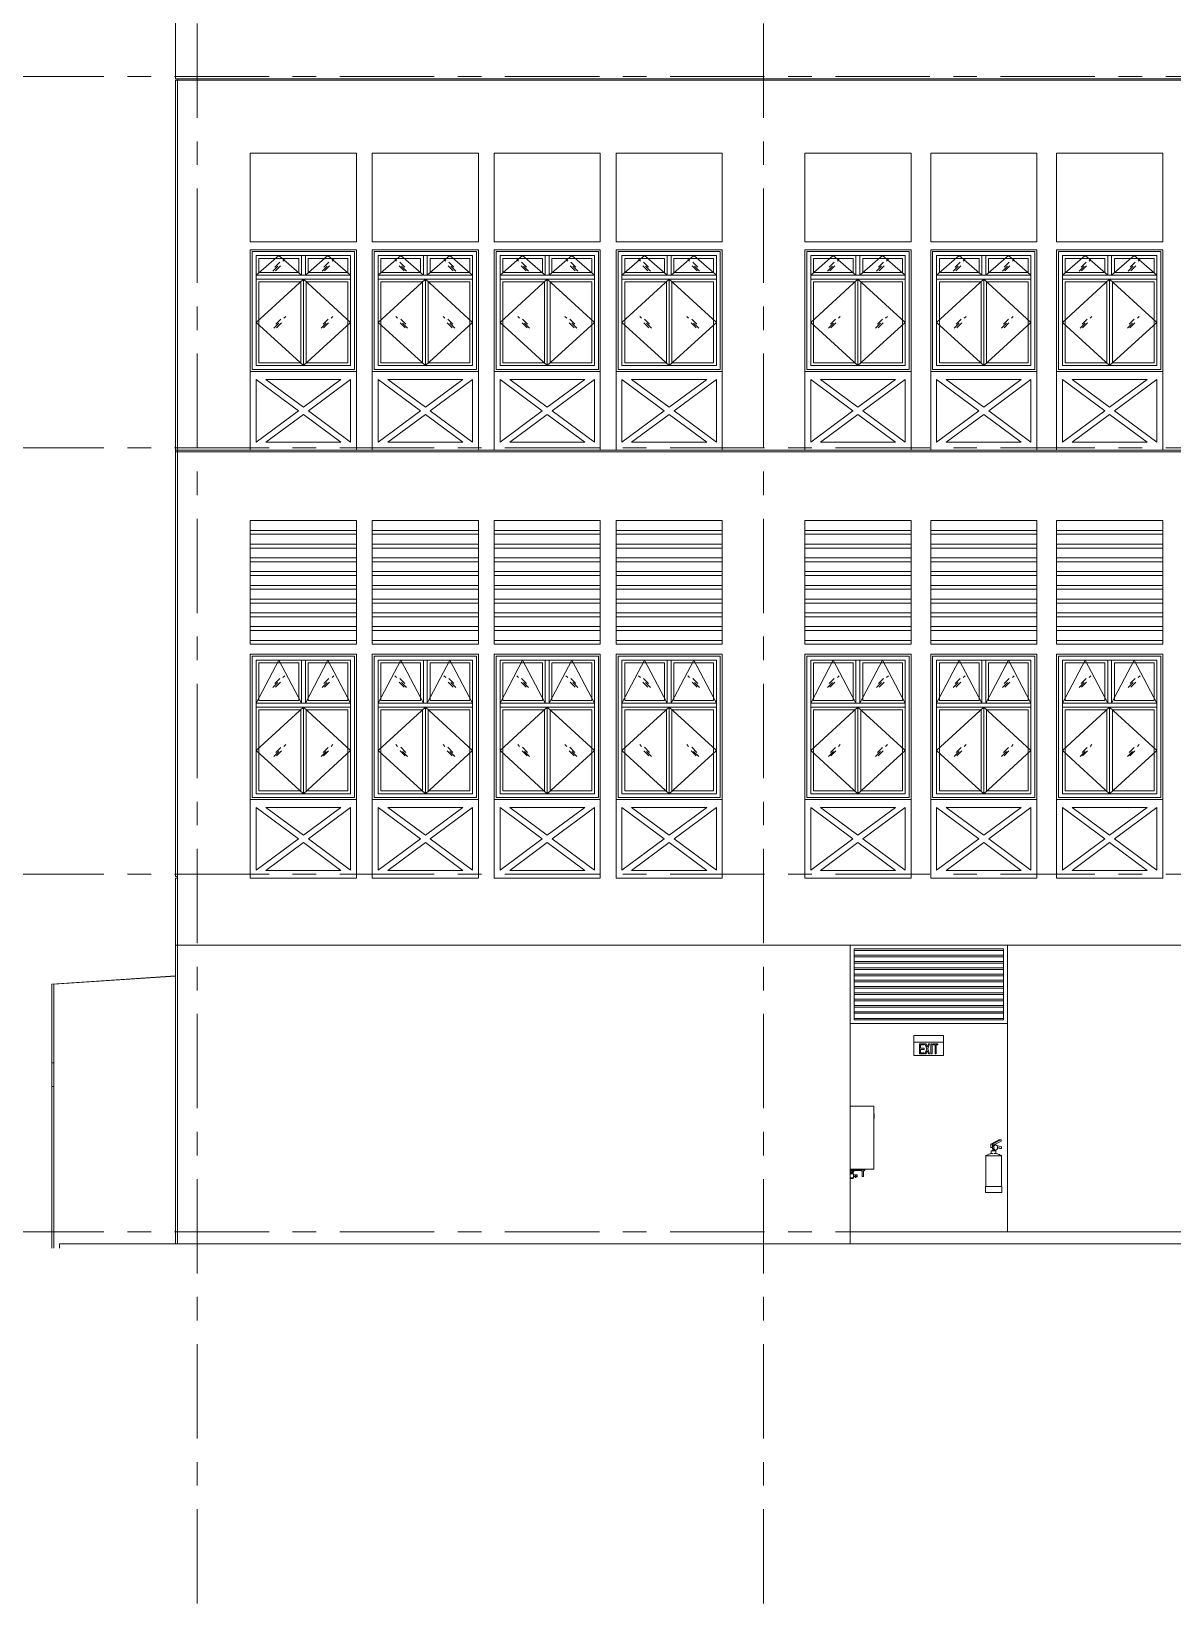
# Model space of a CAD drawing. Header units: millimetres. Extents: x -33493 to 146110, y 17338 to 47807.
# Drawn here: x 57124 to 71632, y 17338 to 37336 of the extents above; entities that cross this region are included whole.
import ezdxf

# ---------------------------------------------------------------- set-up
doc = ezdxf.new("R2010")
doc.units = ezdxf.units.MM
for name, pattern in [('Centre', [4762.5, 952.5, -714.375, 2381.25, -714.375]), ('Glass Symbol', [360, 90, -90, 90, -90]), ('IDA - Grid Line', [2100, 1200, -300, 300, -300])]:
    doc.linetypes.add(name, pattern=pattern)
for name, color, linetype, lineweight, true_color in [('A-_FLOR----_E-1', 6, 'Continuous', 9, 0xff00ff), ('A-_FLORLEVL_E-1', 9, 'IDA - Grid Line', 9, 0x808080), ('A-_FURT----_E-1', 6, 'Continuous', 9, 0xff00ff), ('A-_GENM----_M-1', 6, 'Continuous', 9, 0xff00ff), ('A-_WALL----_E-1', 6, 'Continuous', 9, 0xff00ff), ('A-_WALLPRTN_E-1', 6, 'Continuous', 9, 0xff00ff), ('A-_WIND----_E-1', 6, 'Continuous', 9, 0xff00ff), ('A-_WIND----_E-3', 6, 'Centre', 9, 0xff00ff), ('A-_WIND----_E-4', 6, 'Glass Symbol', 9, 0xff00ff), ('M-_EQPT----_E-1', 6, 'Continuous', 9, 0xff00ff), ('S-_ANOTGRID_E-1', 9, 'IDA - Grid Line', 9, 0x808080), ('X_PART----_E-1', 6, 'Continuous', 9, 0xff00ff)]:
    doc.layers.add(name, color=color, linetype=linetype, lineweight=lineweight, true_color=true_color)

# ---------------------------------------------------------------- blocks, each defined once
blk = doc.blocks.new('IDA - Casement w Top Hung - 2 Panels - 1400L X 1800H - B2-AW01-3560558-DOOR _ wINDOW SCHEDULE - ELEVATION 4 Copy 1')
at = {"layer": 'A-_WIND----_E-1'}
for p, q in [((-3225, 28790), (-3225, 29340)), ((-2650, 29340), (-3225, 29340)), ((-3225, 29340), (-3225, 27640)), ((-2025, 29340), (-3225, 29340)), ((-3190, 28825), (-3190, 29305)), ((-3190, 29305), (-2685, 29305)), ((-2685, 29305), (-2685, 28825)), ((-2650, 28790), (-2650, 29340)), ((-2650, 29340), (-2600, 29340)), ((-2650, 28790), (-2650, 29340)), ((-2600, 28790), (-2600, 29340)), ((-2025, 29340), (-2600, 29340)), ((-2600, 29340), (-2600, 28790)), ((-2565, 28825), (-2565, 29305)), ((-2565, 29305), (-2060, 29305)), ((-2060, 29305), (-2060, 28825)), ((-2025, 28790), (-2025, 29340)), ((-2025, 27640), (-2025, 29340)), ((-2685, 28825), (-3190, 28825)), ((-2060, 28825), (-2565, 28825)), ((-3225, 28790), (-2650, 28790)), ((-3225, 28740), (-3225, 28790)), ((-2025, 28790), (-3225, 28790)), ((-3225, 27640), (-3225, 28740)), ((-2625, 28740), (-3225, 28740)), ((-3225, 28740), (-2025, 28740)), ((-3190, 27675), (-3190, 28705)), ((-3190, 28705), (-2660, 28705)), ((-2660, 28705), (-2660, 27675)), ((-2650, 28790), (-2600, 28790)), ((-2625, 27640), (-2625, 28740)), ((-2025, 28740), (-2625, 28740)), ((-2625, 27640), (-2625, 28740)), ((-2600, 28790), (-2025, 28790)), ((-2590, 27675), (-2590, 28705)), ((-2590, 28705), (-2060, 28705)), ((-2060, 28705), (-2060, 27675)), ((-2025, 28790), (-2025, 28740)), ((-2025, 27640), (-2025, 28740)), ((-3225, 27640), (-2625, 27640)), ((-2025, 27640), (-3225, 27640)), ((-2660, 27675), (-3190, 27675)), ((-2625, 27640), (-2025, 27640)), ((-2060, 27675), (-2590, 27675))]:
    blk.add_line(p, q, dxfattribs=at)
at = {"layer": 'A-_WIND----_E-3'}
for p, q in [((-3225, 28790), (-2938, 29340)), ((-2650, 28790), (-2938, 29340)), ((-2600, 28790), (-2313, 29340)), ((-2025, 28790), (-2313, 29340)), ((-2625, 28740), (-3225, 28190)), ((-2625, 28740), (-2025, 28190)), ((-3225, 28190), (-2625, 27640)), ((-2025, 28190), (-2625, 27640))]:
    blk.add_line(p, q, dxfattribs=at)
at = {"layer": 'A-_WIND----_E-4'}
for p, q in [((-3013, 28990), (-2863, 29140)), ((-2989, 29041), (-2895, 29135)), ((-2981, 28995), (-2887, 29089)), ((-2388, 28990), (-2238, 29140)), ((-2364, 29041), (-2270, 29135)), ((-2356, 28995), (-2262, 29089)), ((-3000, 28115), (-2850, 28265)), ((-2976, 28166), (-2882, 28260)), ((-2968, 28120), (-2875, 28214)), ((-2400, 28115), (-2250, 28265)), ((-2376, 28166), (-2282, 28260)), ((-2368, 28120), (-2275, 28214))]:
    blk.add_line(p, q, dxfattribs=at)
blk = doc.blocks.new('IDA - Casement w Top Hung - 2 Panels - 1400L X 1800H - B2-AW01-3560557-DOOR _ wINDOW SCHEDULE - ELEVATION 4 Copy 1')
at = {"layer": 'A-_WIND----_E-1'}
for p, q in [((1425, 29340), (1425, 28790)), ((2000, 29340), (1425, 29340)), ((2625, 29340), (1425, 29340)), ((1425, 29340), (1425, 27640)), ((1460, 28825), (1460, 29305)), ((1460, 29305), (1965, 29305)), ((1965, 29305), (1965, 28825)), ((2000, 29340), (2000, 28790)), ((2000, 28790), (2000, 29340)), ((2000, 29340), (2050, 29340)), ((2050, 29340), (2050, 28790)), ((2625, 29340), (2050, 29340)), ((2050, 29340), (2050, 28790)), ((2085, 28825), (2085, 29305)), ((2085, 29305), (2590, 29305)), ((2590, 29305), (2590, 28825)), ((2625, 29340), (2625, 28790)), ((2625, 27640), (2625, 29340)), ((1965, 28825), (1460, 28825)), ((2590, 28825), (2085, 28825)), ((1425, 28790), (2000, 28790)), ((1425, 28740), (1425, 28790)), ((2625, 28790), (1425, 28790)), ((1425, 28740), (1425, 27640)), ((2025, 28740), (1425, 28740)), ((1425, 28740), (2625, 28740)), ((1460, 27675), (1460, 28705)), ((1460, 28705), (1990, 28705)), ((1990, 28705), (1990, 27675)), ((2000, 28790), (2050, 28790)), ((2025, 28740), (2025, 27640)), ((2025, 28740), (2025, 27640)), ((2625, 28740), (2025, 28740)), ((2050, 28790), (2625, 28790)), ((2060, 27675), (2060, 28705)), ((2060, 28705), (2590, 28705)), ((2590, 28705), (2590, 27675)), ((2625, 28790), (2625, 28740)), ((2625, 28740), (2625, 27640)), ((1425, 27640), (2025, 27640)), ((2625, 27640), (1425, 27640)), ((1990, 27675), (1460, 27675)), ((2025, 27640), (2625, 27640)), ((2590, 27675), (2060, 27675))]:
    blk.add_line(p, q, dxfattribs=at)
at = {"layer": 'A-_WIND----_E-3'}
for p, q in [((1425, 28790), (1712, 29340)), ((2000, 28790), (1712, 29340)), ((2050, 28790), (2337, 29340)), ((2625, 28790), (2337, 29340)), ((2025, 28740), (1425, 28190)), ((2025, 28740), (2625, 28190)), ((1425, 28190), (2025, 27640)), ((2625, 28190), (2025, 27640))]:
    blk.add_line(p, q, dxfattribs=at)
at = {"layer": 'A-_WIND----_E-4'}
for p, q in [((1787, 28990), (1637, 29140)), ((1755, 28995), (1661, 29089)), ((1763, 29041), (1669, 29135)), ((2412, 28990), (2262, 29140)), ((2380, 28995), (2286, 29089)), ((2388, 29041), (2294, 29135)), ((1800, 28115), (1650, 28265)), ((1768, 28120), (1674, 28214)), ((1775, 28166), (1682, 28260)), ((2400, 28115), (2250, 28265)), ((2368, 28120), (2274, 28214)), ((2375, 28166), (2282, 28260))]:
    blk.add_line(p, q, dxfattribs=at)
blk = doc.blocks.new('IDA - Casement w Top Hung - 2 Panels - 1400L X 1500H - B2-AW02-3436901-DOOR _ wINDOW SCHEDULE - ELEVATION 4 Copy 1')
at = {"layer": 'A-_WIND----_E-1'}
for p, q in [((-3225, 34235), (-3225, 34485)), ((-2650, 34485), (-3225, 34485)), ((-3225, 34485), (-3225, 33085)), ((-2025, 34485), (-3225, 34485)), ((-3190, 34270), (-3190, 34450)), ((-3190, 34450), (-2685, 34450)), ((-2685, 34450), (-2685, 34270)), ((-2650, 34235), (-2650, 34485)), ((-2650, 34485), (-2600, 34485)), ((-2650, 34235), (-2650, 34485)), ((-2600, 34235), (-2600, 34485)), ((-2025, 34485), (-2600, 34485)), ((-2600, 34485), (-2600, 34235)), ((-2565, 34270), (-2565, 34450)), ((-2565, 34450), (-2060, 34450)), ((-2060, 34450), (-2060, 34270)), ((-2025, 34235), (-2025, 34485)), ((-2025, 33085), (-2025, 34485)), ((-3225, 34235), (-2650, 34235)), ((-3225, 34185), (-3225, 34235)), ((-2025, 34235), (-3225, 34235)), ((-2685, 34270), (-3190, 34270)), ((-2650, 34235), (-2600, 34235)), ((-2600, 34235), (-2025, 34235)), ((-2060, 34270), (-2565, 34270)), ((-2025, 34235), (-2025, 34185)), ((-3225, 33085), (-3225, 34185)), ((-2625, 34185), (-3225, 34185)), ((-3225, 34185), (-2025, 34185)), ((-3190, 33120), (-3190, 34150)), ((-3190, 34150), (-2660, 34150)), ((-2660, 34150), (-2660, 33120)), ((-2625, 33085), (-2625, 34185)), ((-2025, 34185), (-2625, 34185)), ((-2625, 33085), (-2625, 34185)), ((-2590, 33120), (-2590, 34150)), ((-2590, 34150), (-2060, 34150)), ((-2060, 34150), (-2060, 33120)), ((-2025, 33085), (-2025, 34185)), ((-3225, 33085), (-2625, 33085)), ((-2025, 33085), (-3225, 33085)), ((-2660, 33120), (-3190, 33120)), ((-2625, 33085), (-2025, 33085)), ((-2060, 33120), (-2590, 33120))]:
    blk.add_line(p, q, dxfattribs=at)
at = {"layer": 'A-_WIND----_E-3'}
for p, q in [((-3225, 34235), (-2938, 34485)), ((-2650, 34235), (-2938, 34485)), ((-2600, 34235), (-2313, 34485)), ((-2025, 34235), (-2313, 34485)), ((-2625, 34185), (-3225, 33635)), ((-2625, 34185), (-2025, 33635)), ((-3225, 33635), (-2625, 33085)), ((-2025, 33635), (-2625, 33085))]:
    blk.add_line(p, q, dxfattribs=at)
at = {"layer": 'A-_WIND----_E-4'}
for p, q in [((-3013, 34285), (-2863, 34435)), ((-2989, 34336), (-2895, 34430)), ((-2388, 34285), (-2238, 34435)), ((-2364, 34336), (-2270, 34430)), ((-2981, 34290), (-2887, 34384)), ((-2356, 34290), (-2262, 34384)), ((-3000, 33560), (-2850, 33710)), ((-2976, 33611), (-2882, 33705)), ((-2968, 33565), (-2875, 33659)), ((-2400, 33560), (-2250, 33710)), ((-2376, 33611), (-2282, 33705)), ((-2368, 33565), (-2275, 33659))]:
    blk.add_line(p, q, dxfattribs=at)
blk = doc.blocks.new('IDA - Casement w Top Hung - 2 Panels - 1400L X 1500H - B2-AW02-3436902-DOOR _ wINDOW SCHEDULE - ELEVATION 4 Copy 1')
at = {"layer": 'A-_WIND----_E-1'}
for p, q in [((1425, 34485), (1425, 34235)), ((2000, 34485), (1425, 34485)), ((2625, 34485), (1425, 34485)), ((1425, 34485), (1425, 33085)), ((1460, 34270), (1460, 34450)), ((1460, 34450), (1965, 34450)), ((1965, 34450), (1965, 34270)), ((2000, 34485), (2000, 34235)), ((2000, 34235), (2000, 34485)), ((2000, 34485), (2050, 34485)), ((2050, 34485), (2050, 34235)), ((2625, 34485), (2050, 34485)), ((2050, 34485), (2050, 34235)), ((2085, 34270), (2085, 34450)), ((2085, 34450), (2590, 34450)), ((2590, 34450), (2590, 34270)), ((2625, 34485), (2625, 34235)), ((2625, 33085), (2625, 34485)), ((1425, 34235), (2000, 34235)), ((1425, 34185), (1425, 34235)), ((2625, 34235), (1425, 34235)), ((1965, 34270), (1460, 34270)), ((2000, 34235), (2050, 34235)), ((2050, 34235), (2625, 34235)), ((2590, 34270), (2085, 34270)), ((2625, 34235), (2625, 34185)), ((1425, 34185), (1425, 33085)), ((2025, 34185), (1425, 34185)), ((1425, 34185), (2625, 34185)), ((1460, 33120), (1460, 34150)), ((1460, 34150), (1990, 34150)), ((1990, 34150), (1990, 33120)), ((2025, 34185), (2025, 33085)), ((2025, 34185), (2025, 33085)), ((2625, 34185), (2025, 34185)), ((2060, 33120), (2060, 34150)), ((2060, 34150), (2590, 34150)), ((2590, 34150), (2590, 33120)), ((2625, 34185), (2625, 33085)), ((1425, 33085), (2025, 33085)), ((2625, 33085), (1425, 33085)), ((1990, 33120), (1460, 33120)), ((2025, 33085), (2625, 33085)), ((2590, 33120), (2060, 33120))]:
    blk.add_line(p, q, dxfattribs=at)
at = {"layer": 'A-_WIND----_E-3'}
for p, q in [((1425, 34235), (1712, 34485)), ((2000, 34235), (1712, 34485)), ((2050, 34235), (2337, 34485)), ((2625, 34235), (2337, 34485)), ((2025, 34185), (1425, 33635)), ((2025, 34185), (2625, 33635)), ((1425, 33635), (2025, 33085)), ((2625, 33635), (2025, 33085))]:
    blk.add_line(p, q, dxfattribs=at)
at = {"layer": 'A-_WIND----_E-4'}
for p, q in [((1787, 34285), (1637, 34435)), ((1763, 34336), (1669, 34430)), ((2412, 34285), (2262, 34435)), ((2388, 34336), (2294, 34430)), ((1755, 34290), (1661, 34384)), ((2380, 34290), (2286, 34384)), ((1800, 33560), (1650, 33710)), ((1768, 33565), (1674, 33659)), ((1775, 33611), (1682, 33705)), ((2400, 33560), (2250, 33710)), ((2368, 33565), (2274, 33659)), ((2375, 33611), (2282, 33705))]:
    blk.add_line(p, q, dxfattribs=at)
blk = doc.blocks.new('IDA- Fire Extinguisher - 3kg AB-3508501-DOOR _ wINDOW SCHEDULE - ELEVATION 4 Copy 1')
at = {"layer": 'A-_FURT----_E-1'}
for p, q in [((6113, 23182), (6216, 23235)), ((6238, 23235), (6135, 23182)), ((6153, 23173), (6246, 23221)), ((6216, 23235), (6238, 23235)), ((6246, 23235), (6238, 23235)), ((6246, 23221), (6246, 23235)), ((6050, 23035), (6050, 22645)), ((6053, 23035), (6058, 23035)), ((6059, 23035), (6061, 23035)), ((6061, 23035), (6104, 23035)), ((6104, 23035), (6113, 23035)), ((6113, 23139), (6113, 23182)), ((6135, 23182), (6113, 23182)), ((6113, 23139), (6135, 23139)), ((6113, 23035), (6135, 23035)), ((6120, 23095), (6120, 23059)), ((6120, 23095), (6171, 23095)), ((6135, 23182), (6135, 23139)), ((6135, 23035), (6144, 23035)), ((6140, 23119), (6140, 23095)), ((6144, 23035), (6204, 23035)), ((6176, 23174), (6160, 23174)), ((6160, 23095), (6160, 23105)), ((6160, 23104), (6176, 23104)), ((6171, 23095), (6180, 23095)), ((6180, 23059), (6180, 23095)), ((6204, 23159), (6197, 23159)), ((6201, 23139), (6204, 23139)), ((6228, 23126), (6201, 23133)), ((6251, 23146), (6204, 23159)), ((6204, 23139), (6251, 23126)), ((6204, 23035), (6212, 23035)), ((6212, 23035), (6220, 23035)), ((6220, 23035), (6228, 23035)), ((6228, 23126), (6251, 23126)), ((6228, 23035), (6232, 23035)), ((6234, 23035), (6250, 23035)), ((6250, 22645), (6250, 23035)), ((6251, 23126), (6251, 23146)), ((6045, 22645), (6045, 22565)), ((6045, 22645), (6224, 22645)), ((6224, 22645), (6255, 22645)), ((6255, 22565), (6255, 22645)), ((6224, 22565), (6045, 22565)), ((6255, 22565), (6224, 22565))]:
    blk.add_line(p, q, dxfattribs=at)
at = {"layer": 'A-_FURT----_E-1', "flags": 128}
for points in [[(6050, 23035), (6057, 23039), (6064, 23043), (6072, 23047), (6080, 23050), (6087, 23053), (6095, 23056), (6103, 23058), (6112, 23060), (6120, 23062), (6128, 23063), (6136, 23064), (6145, 23065)], [(6155, 23065), (6158, 23064), (6166, 23064), (6175, 23062), (6183, 23061), (6191, 23059), (6199, 23057), (6207, 23055), (6215, 23052), (6223, 23049), (6231, 23045), (6238, 23041), (6245, 23037), (6250, 23035)]]:
    blk.add_lwpolyline(points, dxfattribs=at)
at = {"layer": 'A-_FURT----_E-1'}
for centre, start_param, end_param in [((6160, 23139), 0, 1.570796), ((6160, 23139), 1.570796, 3.141593), ((6176, 23139), 4.712389, 7.853982), ((6176, 23139), 1.570796, 4.712389)]:
    blk.add_ellipse(centre, major_axis=(0, 35), ratio=0.707107, start_param=start_param, end_param=end_param, dxfattribs=at)
blk = doc.blocks.new('IDA - Exit Sign - IDA - Exit Sign - One Side-2587573-DOOR _ wINDOW SCHEDULE - ELEVATION 4 Copy 1')
at = {"layer": 'A-_FURT----_E-1'}
for p, q in [((5136, 24563), (5136, 24565)), ((5136, 24565), (5512, 24565)), ((5136, 24481), (5136, 24563)), ((5136, 24563), (5512, 24563)), ((5136, 24479), (5136, 24481)), ((5136, 24481), (5512, 24481)), ((5136, 24479), (5136, 24314)), ((5136, 24479), (5512, 24479)), ((5206, 24459), (5206, 24329)), ((5266, 24459), (5206, 24459)), ((5221, 24402), (5221, 24444)), ((5221, 24444), (5266, 24444)), ((5266, 24402), (5221, 24402)), ((5266, 24444), (5266, 24459)), ((5266, 24386), (5266, 24402)), ((5291, 24459), (5276, 24459)), ((5276, 24459), (5299, 24394)), ((5306, 24415), (5291, 24459)), ((5321, 24459), (5306, 24415)), ((5313, 24393), (5336, 24459)), ((5336, 24459), (5321, 24459)), ((5367, 24459), (5352, 24459)), ((5352, 24459), (5352, 24329)), ((5367, 24329), (5367, 24459)), ((5442, 24459), (5382, 24459)), ((5382, 24459), (5382, 24444)), ((5382, 24444), (5405, 24444)), ((5405, 24444), (5405, 24329)), ((5420, 24329), (5420, 24444)), ((5420, 24444), (5442, 24444)), ((5442, 24444), (5442, 24459)), ((5512, 24565), (5512, 24563)), ((5512, 24563), (5512, 24481)), ((5512, 24481), (5512, 24479)), ((5512, 24314), (5512, 24479)), ((5141, 24309), (5507, 24309)), ((5206, 24329), (5266, 24329)), ((5221, 24344), (5221, 24386)), ((5221, 24386), (5266, 24386)), ((5266, 24344), (5221, 24344)), ((5266, 24329), (5266, 24344)), ((5299, 24394), (5276, 24329)), ((5276, 24329), (5291, 24329)), ((5291, 24329), (5306, 24372)), ((5306, 24372), (5321, 24329)), ((5336, 24329), (5313, 24393)), ((5321, 24329), (5336, 24329)), ((5352, 24329), (5367, 24329)), ((5405, 24329), (5420, 24329))]:
    blk.add_line(p, q, dxfattribs=at)
for centre, start, end in [((5141, 24314), 180, 270), ((5507, 24314), 270, 0)]:
    blk.add_arc(centre, 5, start, end, dxfattribs=at)
blk = doc.blocks.new('IDA - Hosereel - Scaled - HR-V31-DOOR _ wINDOW SCHEDULE - ELEVATION 4 Copy 1')
at = {"layer": 'M-_EQPT----_E-1'}
for p, q in [((4328, 23665), (4625, 23665)), ((4625, 23665), (4625, 22865)), ((4625, 23570), (4630, 23570)), ((4625, 23570), (4630, 23570)), ((4625, 23569), (4630, 23569)), ((4630, 23510), (4625, 23510)), ((4625, 23509), (4630, 23509)), ((4630, 23569), (4630, 23510)), ((4328, 22865), (4625, 22865)), ((4328, 22845), (4336, 22845)), ((4336, 22830), (4328, 22830)), ((4328, 22805), (4348, 22805)), ((4329, 22860), (4339, 22860)), ((4329, 22845), (4329, 22860)), ((4329, 22815), (4329, 22830)), ((4339, 22815), (4329, 22815)), ((4329, 22815), (4339, 22815)), ((4329, 22806), (4329, 22815)), ((4335, 22865), (4335, 22850)), ((4336, 22845), (4359, 22845)), ((4336, 22830), (4336, 22845)), ((4359, 22830), (4336, 22830)), ((4339, 22860), (4357, 22860)), ((4339, 22845), (4339, 22860)), ((4339, 22815), (4339, 22830)), ((4357, 22815), (4339, 22815)), ((4339, 22815), (4357, 22815)), ((4339, 22806), (4339, 22815)), ((4376, 22852), (4340, 22852)), ((4340, 22848), (4376, 22848)), ((4348, 22805), (4368, 22805)), ((4357, 22860), (4366, 22860)), ((4357, 22845), (4357, 22860)), ((4357, 22815), (4357, 22830)), ((4366, 22815), (4357, 22815)), ((4357, 22815), (4366, 22815)), ((4357, 22806), (4357, 22815)), ((4359, 22845), (4371, 22845)), ((4359, 22830), (4359, 22845)), ((4371, 22830), (4359, 22830)), ((4360, 22850), (4360, 22865)), ((4366, 22860), (4366, 22852)), ((4366, 22852), (4366, 22852)), ((4458, 22852), (4366, 22852)), ((4366, 22848), (4458, 22848)), ((4366, 22848), (4366, 22845)), ((4366, 22830), (4366, 22815)), ((4366, 22815), (4366, 22806)), ((4368, 22755), (4368, 22805)), ((4371, 22830), (4371, 22845)), ((4464, 22852), (4401, 22852)), ((4401, 22848), (4464, 22848)), ((4464, 22852), (4462, 22852)), ((4462, 22848), (4464, 22848)), ((4500, 22858), (4464, 22858)), ((4464, 22843), (4464, 22858)), ((4464, 22858), (4464, 22857)), ((4464, 22843), (4500, 22843)), ((4464, 22843), (4464, 22843)), ((4477, 22865), (4477, 22857)), ((4477, 22843), (4477, 22773)), ((4497, 22857), (4497, 22865)), ((4497, 22773), (4497, 22843)), ((4500, 22857), (4500, 22858)), ((4500, 22858), (4500, 22843)), ((4500, 22843), (4500, 22843)), ((4348, 22755), (4328, 22755)), ((4329, 22745), (4329, 22755)), ((4339, 22745), (4329, 22745)), ((4339, 22745), (4339, 22755)), ((4357, 22745), (4339, 22745)), ((4368, 22755), (4348, 22755)), ((4357, 22745), (4357, 22755)), ((4366, 22745), (4357, 22745)), ((4388, 22790), (4365, 22790)), ((4365, 22770), (4388, 22770)), ((4366, 22755), (4366, 22745)), ((4388, 22790), (4388, 22770)), ((4390, 22758), (4390, 22790)), ((4396, 22790), (4390, 22790)), ((4390, 22758), (4396, 22758)), ((4396, 22790), (4415, 22790)), ((4396, 22790), (4396, 22758)), ((4415, 22770), (4396, 22770)), ((4407, 22792), (4417, 22792)), ((4407, 22790), (4407, 22792)), ((4407, 22768), (4407, 22770)), ((4417, 22768), (4407, 22768)), ((4415, 22770), (4415, 22790)), ((4417, 22768), (4417, 22792))]:
    blk.add_line(p, q, dxfattribs=at)
at = {"layer": 'M-_EQPT----_E-1', "flags": 128}
for points in [[(4340, 22852), (4339, 22852), (4338, 22852), (4337, 22852), (4337, 22852), (4336, 22852), (4335, 22852), (4335, 22852), (4334, 22852), (4333, 22852), (4333, 22852), (4332, 22852), (4331, 22852), (4331, 22852), (4330, 22852), (4330, 22852), (4329, 22852), (4329, 22852), (4329, 22852), (4328, 22852)], [(4328, 22852), (4328, 22852), (4329, 22852), (4329, 22852), (4330, 22852), (4330, 22852)], [(4330, 22848), (4330, 22848), (4329, 22848), (4329, 22848), (4328, 22848), (4328, 22848)], [(4328, 22848), (4328, 22848), (4329, 22848), (4329, 22848), (4330, 22848), (4330, 22848), (4331, 22848), (4331, 22848), (4332, 22848), (4332, 22848), (4333, 22848), (4333, 22848), (4334, 22848), (4335, 22848), (4335, 22848), (4336, 22848), (4337, 22848), (4338, 22848), (4338, 22848), (4339, 22848), (4340, 22848)], [(4462, 22852), (4462, 22852), (4462, 22852), (4462, 22852), (4461, 22852), (4461, 22852), (4461, 22852), (4461, 22852), (4461, 22852), (4461, 22852), (4460, 22852), (4460, 22852), (4460, 22852), (4460, 22852), (4460, 22852), (4459, 22852), (4459, 22852), (4459, 22852), (4459, 22852), (4459, 22852), (4459, 22852), (4459, 22852), (4458, 22852), (4458, 22852), (4458, 22852), (4458, 22852)], [(4458, 22848), (4458, 22848), (4458, 22848), (4458, 22848), (4459, 22848), (4459, 22848), (4459, 22848), (4459, 22848), (4459, 22848), (4459, 22848), (4459, 22848), (4460, 22848), (4460, 22848), (4460, 22848), (4460, 22848), (4460, 22848), (4461, 22848), (4461, 22848), (4461, 22848), (4461, 22848), (4461, 22848), (4462, 22848), (4462, 22848), (4462, 22848), (4462, 22848), (4462, 22848)], [(4505, 22852), (4505, 22852), (4505, 22852), (4505, 22852), (4505, 22852), (4505, 22852), (4505, 22852), (4505, 22852), (4505, 22852), (4504, 22852), (4504, 22852), (4504, 22852), (4504, 22852), (4504, 22852), (4504, 22852), (4504, 22852), (4504, 22852), (4504, 22852), (4504, 22852), (4503, 22852), (4503, 22852), (4503, 22852), (4503, 22852), (4503, 22852), (4503, 22852), (4502, 22852), (4502, 22852), (4502, 22852), (4502, 22852), (4502, 22852), (4502, 22852), (4501, 22852), (4501, 22852), (4501, 22852), (4501, 22852), (4501, 22852), (4500, 22852), (4500, 22852), (4500, 22852)], [(4500, 22848), (4500, 22848), (4500, 22848), (4501, 22848), (4501, 22848), (4501, 22848), (4501, 22848), (4501, 22848), (4502, 22848), (4502, 22848), (4502, 22848), (4502, 22848), (4502, 22848), (4502, 22848), (4503, 22848), (4503, 22848), (4503, 22848), (4503, 22848), (4503, 22848), (4503, 22848), (4504, 22848), (4504, 22848), (4504, 22848), (4504, 22848), (4504, 22848), (4504, 22848), (4504, 22848), (4504, 22848), (4504, 22848), (4504, 22848), (4505, 22848), (4505, 22848), (4505, 22848), (4505, 22848), (4505, 22848), (4505, 22848), (4505, 22848), (4505, 22848), (4505, 22848)]]:
    blk.add_lwpolyline(points, dxfattribs=at)
at = {"layer": 'M-_EQPT----_E-1'}
for start, end in [(90, 135), (225, 270), (270, 90)]:
    blk.add_arc((4505, 22850), 7.5, start, end, dxfattribs=at)
for centre, major_axis, ratio, start_param, end_param in [((4376, 22850), (0, 2), 0.371918, 4.712389, 7.853982), ((4376, 22850), (0, 2), 0.371918, 1.570796, 4.712389), ((4401, 22850), (0, 2), 0.371918, 6.021386, 6.544985), ((4401, 22850), (0, 2), 0.371918, 2.879793, 3.403392), ((4487, 22866), (10, 0), 0.352562, 3.403392, 4.712389), ((4487, 22866), (-10, 0), 0.352562, 0.261799, 1.570796), ((4487, 22866), (10, 0), 0.352562, 4.712389, 6.021386), ((4487, 22866), (10, 0), 0.352562, 4.712389, 6.021386), ((4487, 22773), (-10, 0), 0.352562, 0, 1.570796), ((4487, 22773), (10, 0), 0.352562, 4.712389, 6.283185)]:
    blk.add_ellipse(centre, major_axis=major_axis, ratio=ratio, start_param=start_param, end_param=end_param, dxfattribs=at)
blk = doc.blocks.new('Wall Motif - Type 1-6012127-DOOR _ wINDOW SCHEDULE - ELEVATION 4 Copy 1')
at = {"layer": 'A-_GENM----_M-1'}
for p, q in [((-1950, 33010), (-3300, 33010)), ((-3225, 32112), (-3225, 32908)), ((-3225, 32908), (-2688, 32510)), ((-3102, 32910), (-2148, 32910)), ((-2625, 32557), (-3102, 32910)), ((-2148, 32910), (-2625, 32557)), ((-2562, 32510), (-2025, 32908)), ((-2025, 32908), (-2025, 32112)), ((-2688, 32510), (-3225, 32112)), ((-3102, 32110), (-2625, 32463)), ((-2625, 32463), (-2148, 32110)), ((-2025, 32112), (-2562, 32510)), ((-2148, 32110), (-3102, 32110))]:
    blk.add_line(p, q, dxfattribs=at)
blk = doc.blocks.new('Wall Motif FACADE PART - Type 1-5780946-DOOR _ wINDOW SCHEDULE - ELEVATION 4 Copy 1')
at = {"layer": 'A-_GENM----_M-1'}
for p, q in [((73200, 30990), (74550, 30990)), ((74550, 30940), (73200, 30940)), ((73200, 30815), (74550, 30815)), ((74550, 30765), (73200, 30765)), ((73200, 30640), (74550, 30640)), ((74550, 30590), (73200, 30590)), ((73200, 30465), (74550, 30465)), ((74550, 30415), (73200, 30415)), ((73200, 30290), (74550, 30290)), ((74550, 30240), (73200, 30240)), ((73200, 30115), (74550, 30115)), ((74550, 30065), (73200, 30065)), ((73200, 29940), (74550, 29940)), ((74550, 29890), (73200, 29890)), ((73200, 29765), (74550, 29765)), ((74550, 29715), (73200, 29715)), ((73200, 29590), (74550, 29590))]:
    blk.add_line(p, q, dxfattribs=at)
blk = doc.blocks.new('LBC-Louvre Window 3 - 2000x1000-6136756-DOOR _ wINDOW SCHEDULE - ELEVATION 4 Copy 1')
at = {"layer": 'A-_WIND----_E-1'}
for p, q in [((4375, 25665), (6275, 25665)), ((4375, 25665), (4375, 24765)), ((4375, 25644), (6275, 25644)), ((6275, 24765), (6275, 25665)), ((4375, 25585), (6275, 25585)), ((4375, 25564), (6275, 25564)), ((4375, 25505), (6275, 25505)), ((4375, 25484), (6275, 25484)), ((4375, 25426), (6275, 25426)), ((4375, 25404), (6275, 25404)), ((4375, 25346), (6275, 25346)), ((4375, 25324), (6275, 25324)), ((4375, 25266), (6275, 25266)), ((4375, 25245), (6275, 25245)), ((4375, 25186), (6275, 25186)), ((4375, 25165), (6275, 25165)), ((4375, 25106), (6275, 25106)), ((4375, 25085), (6275, 25085)), ((4375, 25027), (6275, 25027)), ((4375, 25005), (6275, 25005)), ((4375, 24947), (6275, 24947)), ((4375, 24925), (6275, 24925)), ((4375, 24867), (6275, 24867)), ((4375, 24846), (6275, 24846)), ((6325, 24715), (4328, 24715)), ((6275, 24779), (4375, 24779)), ((4375, 24765), (6275, 24765))]:
    blk.add_line(p, q, dxfattribs=at)

msp = doc.modelspace()

# ---------------------------------------------------------------- linework, layer by layer
at = {"layer": 'A-_FLOR----_E-1'}
for p, q in [((57381.6, 24215), (57407.1, 24216.7)), ((57381.6, 23914.3), (57381.6, 24215)), ((57407.1, 23916), (57381.6, 23914.3)), ((67535, 22065), (130831.6, 22065)), ((57481.6, 21915), (87956.6, 21915)), ((57481.6, 21915), (57481.6, 21858.4))]:
    msp.add_line(p, q, dxfattribs=at)
at = {"layer": 'A-_FLORLEVL_E-1'}
for p, q in [((46344.7, 36765), (146110.4, 36765)), ((46344.7, 32040), (146110.4, 32040)), ((46344.7, 26615), (146110.4, 26615)), ((46344.7, 22065), (146110.4, 22065))]:
    msp.add_line(p, q, dxfattribs=at)
at = {"layer": 'A-_WALL----_E-1'}
for p, q in [((58956.6, 37865), (58956.6, 36735)), ((58956.6, 36735), (138706.6, 36735)), ((138681.6, 36715), (58981.6, 36715)), ((58986.6, 36715), (58986.6, 36735)), ((59906.6, 34660), (59906.6, 35790)), ((59906.6, 35790), (61256.6, 35790)), ((61256.6, 35790), (61256.6, 34660)), ((61456.6, 34660), (61456.6, 35790)), ((61456.6, 35790), (62806.6, 35790)), ((62806.6, 35790), (62806.6, 34660)), ((63006.6, 34660), (63006.6, 35790)), ((63006.6, 35790), (64356.6, 35790)), ((64356.6, 35790), (64356.6, 34660)), ((64556.6, 34660), (64556.6, 35790)), ((64556.6, 35790), (65906.6, 35790)), ((65906.6, 35790), (65906.6, 34660)), ((66956.6, 34660), (66956.6, 35790)), ((66956.6, 35790), (68306.6, 35790)), ((68306.6, 35790), (68306.6, 34660)), ((68556.6, 34660), (68556.6, 35790)), ((68556.6, 35790), (69906.6, 35790)), ((69906.6, 35790), (69906.6, 34660)), ((70156.6, 34660), (70156.6, 35790)), ((70156.6, 35790), (71506.6, 35790)), ((71506.6, 35790), (71506.6, 34660)), ((61256.6, 34660), (59906.6, 34660)), ((62806.6, 34660), (61456.6, 34660)), ((64356.6, 34660), (63006.6, 34660)), ((65906.6, 34660), (64556.6, 34660)), ((68306.6, 34660), (66956.6, 34660)), ((69906.6, 34660), (68556.6, 34660)), ((71506.6, 34660), (70156.6, 34660)), ((59906.6, 32010), (59906.6, 34560)), ((59906.6, 34560), (61256.6, 34560)), ((59931.6, 33035), (59931.6, 34535)), ((59931.6, 34535), (61231.6, 34535)), ((61231.6, 34535), (61231.6, 33035)), ((61256.6, 34560), (61256.6, 32010)), ((61456.6, 32010), (61456.6, 34560)), ((61456.6, 34560), (62806.6, 34560)), ((61481.6, 33035), (61481.6, 34535)), ((61481.6, 34535), (62781.6, 34535)), ((62781.6, 34535), (62781.6, 33035)), ((62806.6, 34560), (62806.6, 32010)), ((63006.6, 32010), (63006.6, 34560)), ((63006.6, 34560), (64356.6, 34560)), ((63031.6, 33035), (63031.6, 34535)), ((63031.6, 34535), (64331.6, 34535)), ((64331.6, 34535), (64331.6, 33035)), ((64356.6, 34560), (64356.6, 32010)), ((64556.6, 32010), (64556.6, 34560)), ((64556.6, 34560), (65906.6, 34560)), ((64581.6, 33035), (64581.6, 34535)), ((64581.6, 34535), (65881.6, 34535)), ((65881.6, 34535), (65881.6, 33035)), ((65906.6, 34560), (65906.6, 32010)), ((66956.6, 32010), (66956.6, 34560)), ((66956.6, 34560), (68306.6, 34560)), ((66981.6, 33035), (66981.6, 34535)), ((66981.6, 34535), (68281.6, 34535)), ((68281.6, 34535), (68281.6, 33035)), ((68306.6, 34560), (68306.6, 32010)), ((68556.6, 32010), (68556.6, 34560)), ((68556.6, 34560), (69906.6, 34560)), ((68581.6, 33035), (68581.6, 34535)), ((68581.6, 34535), (69881.6, 34535)), ((69881.6, 34535), (69881.6, 33035)), ((69906.6, 34560), (69906.6, 32010)), ((70156.6, 32010), (70156.6, 34560)), ((70156.6, 34560), (71506.6, 34560)), ((70181.6, 33035), (70181.6, 34535)), ((70181.6, 34535), (71481.6, 34535)), ((71481.6, 34535), (71481.6, 33035)), ((71506.6, 34560), (71506.6, 32010)), ((61231.6, 33035), (59931.6, 33035)), ((62781.6, 33035), (61481.6, 33035)), ((64331.6, 33035), (63031.6, 33035)), ((65881.6, 33035), (64581.6, 33035)), ((68281.6, 33035), (66981.6, 33035)), ((69881.6, 33035), (68581.6, 33035)), ((71481.6, 33035), (70181.6, 33035)), ((65906.6, 32010), (58981.6, 32010)), ((77356.6, 32010), (65906.6, 32010)), ((95631.6, 31990), (58981.6, 31990)), ((59906.6, 29540), (59906.6, 31115)), ((59906.6, 31115), (61256.6, 31115)), ((61256.6, 31115), (61256.6, 29540)), ((61456.6, 29540), (61456.6, 31115)), ((61456.6, 31115), (62806.6, 31115)), ((62806.6, 31115), (62806.6, 29540)), ((63006.6, 29540), (63006.6, 31115)), ((63006.6, 31115), (64356.6, 31115)), ((64356.6, 31115), (64356.6, 29540)), ((64556.6, 29540), (64556.6, 31115)), ((64556.6, 31115), (65906.6, 31115)), ((65906.6, 31115), (65906.6, 29540)), ((66956.6, 29540), (66956.6, 31115)), ((66956.6, 31115), (68306.6, 31115)), ((68306.6, 31115), (68306.6, 29540)), ((68556.6, 29540), (68556.6, 31115)), ((68556.6, 31115), (69906.6, 31115)), ((69906.6, 31115), (69906.6, 29540)), ((70156.6, 29540), (70156.6, 31115)), ((70156.6, 31115), (71506.6, 31115)), ((71506.6, 31115), (71506.6, 29540)), ((61256.6, 29540), (59906.6, 29540)), ((59906.6, 29415), (61256.6, 29415)), ((59906.6, 26565), (59906.6, 29415)), ((61256.6, 29415), (61256.6, 26565)), ((62806.6, 29540), (61456.6, 29540)), ((61456.6, 29415), (62806.6, 29415)), ((61456.6, 26565), (61456.6, 29415)), ((62806.6, 29415), (62806.6, 26565)), ((64356.6, 29540), (63006.6, 29540)), ((63006.6, 29415), (64356.6, 29415)), ((63006.6, 26565), (63006.6, 29415)), ((64356.6, 29415), (64356.6, 26565)), ((65906.6, 29540), (64556.6, 29540)), ((64556.6, 29415), (65906.6, 29415)), ((64556.6, 26565), (64556.6, 29415)), ((65906.6, 29415), (65906.6, 26565)), ((68306.6, 29540), (66956.6, 29540)), ((66956.6, 29415), (68306.6, 29415)), ((66956.6, 26565), (66956.6, 29415)), ((68306.6, 29415), (68306.6, 26565)), ((69906.6, 29540), (68556.6, 29540)), ((68556.6, 29415), (69906.6, 29415)), ((68556.6, 26565), (68556.6, 29415)), ((69906.6, 29415), (69906.6, 26565)), ((71506.6, 29540), (70156.6, 29540)), ((70156.6, 29415), (71506.6, 29415)), ((70156.6, 26565), (70156.6, 29415)), ((71506.6, 29415), (71506.6, 26565)), ((59931.6, 27590), (59931.6, 29390)), ((59931.6, 29390), (61231.6, 29390)), ((61231.6, 29390), (61231.6, 27590)), ((61481.6, 27590), (61481.6, 29390)), ((61481.6, 29390), (62781.6, 29390)), ((62781.6, 29390), (62781.6, 27590)), ((63031.6, 27590), (63031.6, 29390)), ((63031.6, 29390), (64331.6, 29390)), ((64331.6, 29390), (64331.6, 27590)), ((64581.6, 27590), (64581.6, 29390)), ((64581.6, 29390), (65881.6, 29390)), ((65881.6, 29390), (65881.6, 27590)), ((66981.6, 27590), (66981.6, 29390)), ((66981.6, 29390), (68281.6, 29390)), ((68281.6, 29390), (68281.6, 27590)), ((68581.6, 27590), (68581.6, 29390)), ((68581.6, 29390), (69881.6, 29390)), ((69881.6, 29390), (69881.6, 27590)), ((70181.6, 27590), (70181.6, 29390)), ((70181.6, 29390), (71481.6, 29390)), ((71481.6, 29390), (71481.6, 27590)), ((61231.6, 27590), (59931.6, 27590)), ((62781.6, 27590), (61481.6, 27590)), ((64331.6, 27590), (63031.6, 27590)), ((65881.6, 27590), (64581.6, 27590)), ((68281.6, 27590), (66981.6, 27590)), ((69881.6, 27590), (68581.6, 27590)), ((71481.6, 27590), (70181.6, 27590)), ((58981.6, 26585), (58981.6, 26565)), ((61256.6, 26565), (59906.6, 26565)), ((62806.6, 26565), (61456.6, 26565)), ((64356.6, 26565), (63006.6, 26565)), ((65906.6, 26565), (64556.6, 26565)), ((68306.6, 26565), (66956.6, 26565)), ((69906.6, 26565), (68556.6, 26565)), ((71506.6, 26565), (70156.6, 26565)), ((58981.6, 25715), (95631.6, 25715)), ((67535, 21915), (67535, 25715)), ((58956.6, 25321.7), (57381.6, 25217.2)), ((57381.6, 25217.2), (57381.6, 24215)), ((58956.6, 25319), (57407.1, 25217)), ((57407.1, 25217), (57407.1, 21858.4)), ((57381.6, 23914.3), (57381.6, 21858.4))]:
    msp.add_line(p, q, dxfattribs=at)
at = {"layer": 'A-_WALLPRTN_E-1'}
msp.add_line((69531.6, 25715), (69531.6, 22065), dxfattribs=at)
at = {"layer": 'S-_ANOTGRID_E-1'}
for p, q in [((59231.6, 17337.9), (59231.6, 46606.8)), ((66431.6, 17337.9), (66431.6, 46606.8))]:
    msp.add_line(p, q, dxfattribs=at)
at = {"layer": 'X_PART----_E-1'}
for p, q in [((58956.6, 32010), (58956.6, 36715)), ((58956.6, 36715), (58981.6, 36715)), ((58981.6, 36715), (58981.6, 32010)), ((58956.6, 31990), (58956.6, 32010)), ((58981.6, 32010), (58956.6, 32010)), ((58981.6, 32010), (58981.6, 31990)), ((58956.6, 26585), (58956.6, 31990)), ((58956.6, 31990), (58981.6, 31990)), ((58981.6, 31990), (58981.6, 26585)), ((58981.6, 26585), (58956.6, 26585)), ((58956.6, 25715), (58956.6, 26565)), ((58956.6, 26565), (58981.6, 26565)), ((58981.6, 26565), (58981.6, 25715)), ((58956.6, 21915), (58956.6, 25715)), ((58981.6, 25715), (58956.6, 25715)), ((58981.6, 25715), (58981.6, 21915))]:
    msp.add_line(p, q, dxfattribs=at)

# ---------------------------------------------------------------- block references
at = {"layer": 'A-_FURT----_E-1'}
for name in ['IDA - Exit Sign - IDA - Exit Sign - One Side-2587573-DOOR _ wINDOW SCHEDULE - ELEVATION 4 Copy 1', 'IDA- Fire Extinguisher - 3kg AB-3508501-DOOR _ wINDOW SCHEDULE - ELEVATION 4 Copy 1']:
    msp.add_blockref(name, (63207, 0), dxfattribs=at)
at = {"layer": 'A-_GENM----_M-1'}
for name, p in [('Wall Motif - Type 1-6012127-DOOR _ wINDOW SCHEDULE - ELEVATION 4 Copy 1', (63207, 0)), ('Wall Motif - Type 1-6012127-DOOR _ wINDOW SCHEDULE - ELEVATION 4 Copy 1', (64757, 0)), ('Wall Motif - Type 1-6012127-DOOR _ wINDOW SCHEDULE - ELEVATION 4 Copy 1', (66307, 0)), ('Wall Motif - Type 1-6012127-DOOR _ wINDOW SCHEDULE - ELEVATION 4 Copy 1', (67857, 0)), ('Wall Motif - Type 1-6012127-DOOR _ wINDOW SCHEDULE - ELEVATION 4 Copy 1', (70257, 0)), ('Wall Motif - Type 1-6012127-DOOR _ wINDOW SCHEDULE - ELEVATION 4 Copy 1', (71857, 0)), ('Wall Motif - Type 1-6012127-DOOR _ wINDOW SCHEDULE - ELEVATION 4 Copy 1', (73457, 0)), ('Wall Motif FACADE PART - Type 1-5780946-DOOR _ wINDOW SCHEDULE - ELEVATION 4 Copy 1', (-13293, 0)), ('Wall Motif FACADE PART - Type 1-5780946-DOOR _ wINDOW SCHEDULE - ELEVATION 4 Copy 1', (-11743, 0)), ('Wall Motif FACADE PART - Type 1-5780946-DOOR _ wINDOW SCHEDULE - ELEVATION 4 Copy 1', (-10193, 0)), ('Wall Motif FACADE PART - Type 1-5780946-DOOR _ wINDOW SCHEDULE - ELEVATION 4 Copy 1', (-8643, 0)), ('Wall Motif FACADE PART - Type 1-5780946-DOOR _ wINDOW SCHEDULE - ELEVATION 4 Copy 1', (-6243, 0)), ('Wall Motif FACADE PART - Type 1-5780946-DOOR _ wINDOW SCHEDULE - ELEVATION 4 Copy 1', (-4643, 0)), ('Wall Motif FACADE PART - Type 1-5780946-DOOR _ wINDOW SCHEDULE - ELEVATION 4 Copy 1', (-3043, 0)), ('Wall Motif - Type 1-6012127-DOOR _ wINDOW SCHEDULE - ELEVATION 4 Copy 1', (63207, -5445)), ('Wall Motif - Type 1-6012127-DOOR _ wINDOW SCHEDULE - ELEVATION 4 Copy 1', (64757, -5445)), ('Wall Motif - Type 1-6012127-DOOR _ wINDOW SCHEDULE - ELEVATION 4 Copy 1', (66307, -5445)), ('Wall Motif - Type 1-6012127-DOOR _ wINDOW SCHEDULE - ELEVATION 4 Copy 1', (67857, -5445)), ('Wall Motif - Type 1-6012127-DOOR _ wINDOW SCHEDULE - ELEVATION 4 Copy 1', (70257, -5445)), ('Wall Motif - Type 1-6012127-DOOR _ wINDOW SCHEDULE - ELEVATION 4 Copy 1', (71857, -5445)), ('Wall Motif - Type 1-6012127-DOOR _ wINDOW SCHEDULE - ELEVATION 4 Copy 1', (73457, -5445))]:
    msp.add_blockref(name, p, dxfattribs=at)
at = {"layer": 'A-_WIND----_E-1'}
for name, p in [('IDA - Casement w Top Hung - 2 Panels - 1400L X 1500H - B2-AW02-3436901-DOOR _ wINDOW SCHEDULE - ELEVATION 4 Copy 1', (63207, 0)), ('IDA - Casement w Top Hung - 2 Panels - 1400L X 1500H - B2-AW02-3436902-DOOR _ wINDOW SCHEDULE - ELEVATION 4 Copy 1', (60107, 0)), ('IDA - Casement w Top Hung - 2 Panels - 1400L X 1500H - B2-AW02-3436902-DOOR _ wINDOW SCHEDULE - ELEVATION 4 Copy 1', (61657, 0)), ('IDA - Casement w Top Hung - 2 Panels - 1400L X 1500H - B2-AW02-3436902-DOOR _ wINDOW SCHEDULE - ELEVATION 4 Copy 1', (63207, 0)), ('IDA - Casement w Top Hung - 2 Panels - 1400L X 1500H - B2-AW02-3436901-DOOR _ wINDOW SCHEDULE - ELEVATION 4 Copy 1', (70257, 0)), ('IDA - Casement w Top Hung - 2 Panels - 1400L X 1500H - B2-AW02-3436901-DOOR _ wINDOW SCHEDULE - ELEVATION 4 Copy 1', (71857, 0)), ('IDA - Casement w Top Hung - 2 Panels - 1400L X 1500H - B2-AW02-3436901-DOOR _ wINDOW SCHEDULE - ELEVATION 4 Copy 1', (73457, 0)), ('IDA - Casement w Top Hung - 2 Panels - 1400L X 1800H - B2-AW01-3560558-DOOR _ wINDOW SCHEDULE - ELEVATION 4 Copy 1', (63207, 0)), ('IDA - Casement w Top Hung - 2 Panels - 1400L X 1800H - B2-AW01-3560557-DOOR _ wINDOW SCHEDULE - ELEVATION 4 Copy 1', (60107, 0)), ('IDA - Casement w Top Hung - 2 Panels - 1400L X 1800H - B2-AW01-3560557-DOOR _ wINDOW SCHEDULE - ELEVATION 4 Copy 1', (61657, 0)), ('IDA - Casement w Top Hung - 2 Panels - 1400L X 1800H - B2-AW01-3560557-DOOR _ wINDOW SCHEDULE - ELEVATION 4 Copy 1', (63207, 0)), ('IDA - Casement w Top Hung - 2 Panels - 1400L X 1800H - B2-AW01-3560558-DOOR _ wINDOW SCHEDULE - ELEVATION 4 Copy 1', (70257, 0)), ('IDA - Casement w Top Hung - 2 Panels - 1400L X 1800H - B2-AW01-3560558-DOOR _ wINDOW SCHEDULE - ELEVATION 4 Copy 1', (71857, 0)), ('IDA - Casement w Top Hung - 2 Panels - 1400L X 1800H - B2-AW01-3560558-DOOR _ wINDOW SCHEDULE - ELEVATION 4 Copy 1', (73457, 0)), ('LBC-Louvre Window 3 - 2000x1000-6136756-DOOR _ wINDOW SCHEDULE - ELEVATION 4 Copy 1', (63207, 0))]:
    msp.add_blockref(name, p, dxfattribs=at)
at = {"layer": 'M-_EQPT----_E-1'}
msp.add_blockref('IDA - Hosereel - Scaled - HR-V31-DOOR _ wINDOW SCHEDULE - ELEVATION 4 Copy 1', (63207, 0), dxfattribs=at)

doc.saveas('drawing.dxf')
